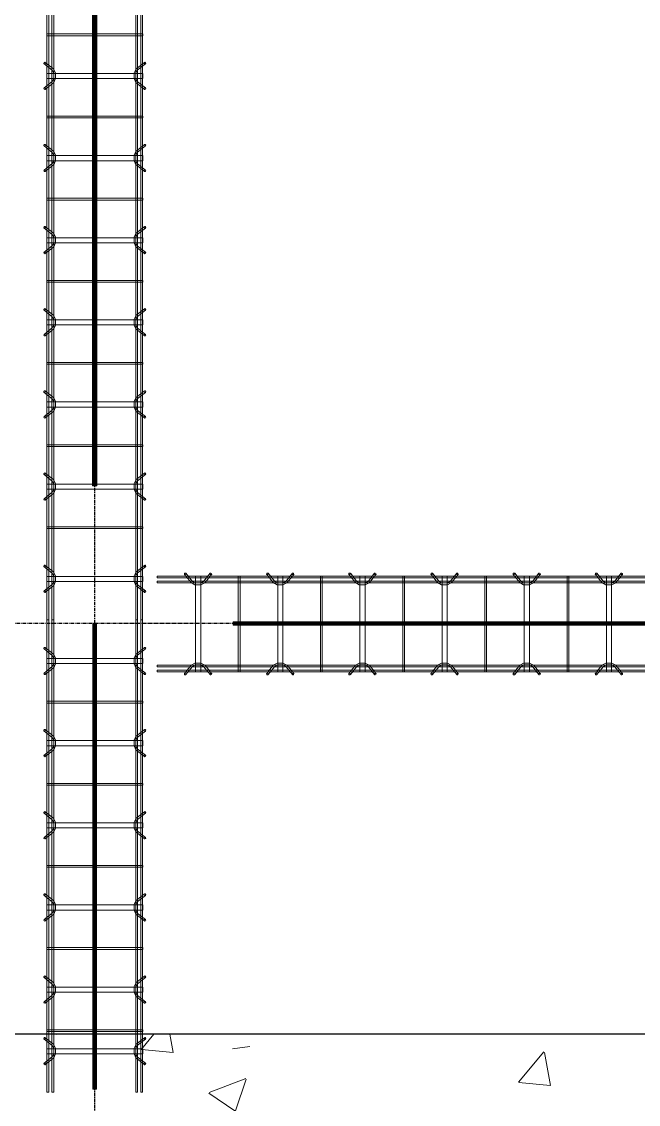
# Model space of a CAD drawing. Header units: inches. Extents: x -19229 to -222, y -6301 to 12387.
# Drawn here: x -3492 to -3401.9, y 11776.9 to 11935.1 of the extents above; entities that cross this region are included whole.
import ezdxf

# ---------------------------------------------------------------- set-up
doc = ezdxf.new("R2010")
doc.units = ezdxf.units.IN
doc.header["$MEASUREMENT"] = 0
doc.linetypes.add('Grid Line 1_2_', pattern=[0.875, 0.5, -0.125, 0.125, -0.125])
for name, color, linetype, lineweight in [('A-FLOR', 192, 'Continuous', 9), ('A-GENM', 13, 'Continuous', 9), ('A-WALL-PATT', 111, 'Continuous', 25), ('S-BEAM', 12, 'Continuous', 9), ('S-FNDN', 32, 'Continuous', 9), ('S-GRID', 1, 'Continuous', 9)]:
    doc.layers.add(name, color=color, linetype=linetype, lineweight=lineweight)

# ---------------------------------------------------------------- blocks, each defined once
blk = doc.blocks.new('Dowel bar assembly - Dowel bar assembly-1727324-SLAB ON GROUND JOINTS')
at = {"layer": 'S-BEAM'}
for p, q in [((229.48, 1.98), (0, 1.98)), ((0, 1.72), (229.48, 1.72)), ((143.87, 1.99), (143.87, -12.01)), ((144.13, 1.99), (143.87, 1.99)), ((143.87, 1.99), (144.13, 1.99)), ((144.13, -12.01), (144.13, 1.99)), ((148.02, 2.23), (148.97, 1.03)), ((149.18, 1.19), (148.23, 2.39)), ((149.63, 1.99), (149.63, -12.01)), ((150.38, 1.99), (149.63, 1.99)), ((149.63, 1.99), (150.38, 1.99)), ((150.38, -12.01), (150.38, 1.99)), ((151.76, 2.39), (150.81, 1.19)), ((151.01, 1.03), (151.96, 2.23)), ((155.87, 1.99), (155.87, -12.01)), ((156.13, 1.99), (155.87, 1.99)), ((155.87, 1.99), (156.13, 1.99)), ((156.13, -12.01), (156.13, 1.99)), ((160.02, 2.23), (160.97, 1.03)), ((161.18, 1.19), (160.23, 2.39)), ((161.63, 1.99), (161.63, -12.01)), ((162.38, 1.99), (161.63, 1.99)), ((161.63, 1.99), (162.38, 1.99)), ((162.38, -12.01), (162.38, 1.99)), ((163.76, 2.39), (162.81, 1.19)), ((163.01, 1.03), (163.96, 2.23)), ((167.87, 1.99), (167.87, -12.01)), ((168.13, 1.99), (167.87, 1.99)), ((167.87, 1.99), (168.13, 1.99)), ((168.13, -12.01), (168.13, 1.99)), ((172.02, 2.23), (172.97, 1.03)), ((173.18, 1.19), (172.23, 2.39)), ((173.63, 1.99), (173.63, -12.01)), ((174.38, 1.99), (173.63, 1.99)), ((173.63, 1.99), (174.38, 1.99)), ((174.38, -12.01), (174.38, 1.99)), ((175.76, 2.39), (174.81, 1.19)), ((175.01, 1.03), (175.96, 2.23)), ((179.87, 1.99), (179.87, -12.01)), ((180.13, 1.99), (179.87, 1.99)), ((179.87, 1.99), (180.13, 1.99)), ((180.13, -12.01), (180.13, 1.99)), ((184.02, 2.23), (184.97, 1.03)), ((185.18, 1.19), (184.23, 2.39)), ((185.63, 1.99), (185.63, -12.01)), ((186.38, 1.99), (185.63, 1.99)), ((185.63, 1.99), (186.38, 1.99)), ((186.38, -12.01), (186.38, 1.99)), ((187.76, 2.39), (186.81, 1.19)), ((187.01, 1.03), (187.96, 2.23)), ((191.87, 1.99), (191.87, -12.01)), ((192.13, 1.99), (191.87, 1.99)), ((191.87, 1.99), (192.13, 1.99)), ((192.13, -12.01), (192.13, 1.99)), ((196.02, 2.23), (196.97, 1.03)), ((197.18, 1.19), (196.23, 2.39)), ((197.63, 1.99), (197.63, -12.01)), ((198.38, 1.99), (197.63, 1.99)), ((197.63, 1.99), (198.38, 1.99)), ((198.38, -12.01), (198.38, 1.99)), ((199.76, 2.39), (198.81, 1.19)), ((199.01, 1.03), (199.96, 2.23)), ((203.87, 1.99), (203.87, -12.01)), ((204.13, 1.99), (203.87, 1.99)), ((203.87, 1.99), (204.13, 1.99)), ((204.13, -12.01), (204.13, 1.99)), ((208.02, 2.23), (208.97, 1.03)), ((209.18, 1.19), (208.23, 2.39)), ((209.63, 1.99), (209.63, -12.01)), ((210.38, 1.99), (209.63, 1.99)), ((209.63, 1.99), (210.38, 1.99)), ((210.38, -12.01), (210.38, 1.99)), ((211.76, 2.39), (210.81, 1.19)), ((211.01, 1.03), (211.96, 2.23)), ((215.87, 1.99), (215.87, -12.01)), ((216.13, 1.99), (215.87, 1.99)), ((215.87, 1.99), (216.13, 1.99)), ((216.13, -12.01), (216.13, 1.99)), ((221.5, 2.23), (222.45, 1.03)), ((222.66, 1.19), (221.71, 2.39)), ((223.11, 1.99), (223.11, -12.01)), ((223.86, 1.99), (223.11, 1.99)), ((223.11, 1.99), (223.86, 1.99)), ((223.86, -12.01), (223.86, 1.99)), ((225.24, 2.39), (224.29, 1.19)), ((224.49, 1.03), (225.44, 2.23)), ((229.48, 1.98), (229.48, 1.72)), ((229.48, 1.72), (229.48, 1.98)), ((229.48, 1.25), (0, 1.25)), ((0, 0.99), (229.48, 0.99)), ((229.48, 0.99), (229.48, 1.25)), ((229.48, 1.25), (229.48, 0.99)), ((229.48, -11.01), (0, -11.01)), ((148.97, -11.05), (148.02, -12.25)), ((151.96, -12.25), (151.01, -11.05)), ((160.97, -11.05), (160.02, -12.25)), ((163.96, -12.25), (163.01, -11.05)), ((172.97, -11.05), (172.02, -12.25)), ((175.96, -12.25), (175.01, -11.05)), ((184.97, -11.05), (184.02, -12.25)), ((187.96, -12.25), (187.01, -11.05)), ((196.97, -11.05), (196.02, -12.25)), ((199.96, -12.25), (199.01, -11.05)), ((208.97, -11.05), (208.02, -12.25)), ((211.96, -12.25), (211.01, -11.05)), ((222.45, -11.05), (221.5, -12.25)), ((225.44, -12.25), (224.49, -11.05)), ((229.48, -11.27), (229.48, -11.01)), ((229.48, -11.01), (229.48, -11.27)), ((0, -11.27), (229.48, -11.27)), ((229.48, -11.74), (0, -11.74)), ((0, -12), (229.48, -12)), ((144.13, -12.01), (143.87, -12.01)), ((143.87, -12.01), (144.13, -12.01)), ((148.23, -12.41), (149.18, -11.21)), ((150.38, -12.01), (149.63, -12.01)), ((149.63, -12.01), (150.38, -12.01)), ((150.81, -11.21), (151.76, -12.41)), ((156.13, -12.01), (155.87, -12.01)), ((155.87, -12.01), (156.13, -12.01)), ((160.23, -12.41), (161.18, -11.21)), ((162.38, -12.01), (161.63, -12.01)), ((161.63, -12.01), (162.38, -12.01)), ((162.81, -11.21), (163.76, -12.41)), ((168.13, -12.01), (167.87, -12.01)), ((167.87, -12.01), (168.13, -12.01)), ((172.23, -12.41), (173.18, -11.21)), ((174.38, -12.01), (173.63, -12.01)), ((173.63, -12.01), (174.38, -12.01)), ((174.81, -11.21), (175.76, -12.41)), ((180.13, -12.01), (179.87, -12.01)), ((179.87, -12.01), (180.13, -12.01)), ((184.23, -12.41), (185.18, -11.21)), ((186.38, -12.01), (185.63, -12.01)), ((185.63, -12.01), (186.38, -12.01)), ((186.81, -11.21), (187.76, -12.41)), ((192.13, -12.01), (191.87, -12.01)), ((191.87, -12.01), (192.13, -12.01)), ((196.23, -12.41), (197.18, -11.21)), ((198.38, -12.01), (197.63, -12.01)), ((197.63, -12.01), (198.38, -12.01)), ((198.81, -11.21), (199.76, -12.41)), ((204.13, -12.01), (203.87, -12.01)), ((203.87, -12.01), (204.13, -12.01)), ((208.23, -12.41), (209.18, -11.21)), ((210.38, -12.01), (209.63, -12.01)), ((209.63, -12.01), (210.38, -12.01)), ((210.81, -11.21), (211.76, -12.41)), ((216.13, -12.01), (215.87, -12.01)), ((215.87, -12.01), (216.13, -12.01)), ((221.71, -12.41), (222.66, -11.21)), ((223.86, -12.01), (223.11, -12.01)), ((223.11, -12.01), (223.86, -12.01)), ((224.29, -11.21), (225.24, -12.41)), ((229.48, -12), (229.48, -11.74)), ((229.48, -11.74), (229.48, -12))]:
    blk.add_line(p, q, dxfattribs=at)
at = {"layer": 'S-BEAM', "flags": 128}
for points in [[(148.97, 1.03), (149.53, 0.73), (150.39, 0.72), (150.97, 0.99), (151.01, 1.03)], [(149.18, 1.19), (149.62, 0.97), (150.38, 0.98), (150.81, 1.19)], [(160.97, 1.03), (161.53, 0.73), (162.39, 0.72), (162.97, 0.99), (163.01, 1.03)], [(161.18, 1.19), (161.62, 0.97), (162.38, 0.98), (162.81, 1.19)], [(172.97, 1.03), (173.53, 0.73), (174.39, 0.72), (174.97, 0.99), (175.01, 1.03)], [(173.18, 1.19), (173.62, 0.97), (174.38, 0.98), (174.81, 1.19)], [(184.97, 1.03), (185.53, 0.73), (186.39, 0.72), (186.97, 0.99), (187.01, 1.03)], [(185.18, 1.19), (185.62, 0.97), (186.38, 0.98), (186.81, 1.19)], [(196.97, 1.03), (197.53, 0.73), (198.39, 0.72), (198.97, 0.99), (199.01, 1.03)], [(197.18, 1.19), (197.62, 0.97), (198.38, 0.98), (198.81, 1.19)], [(208.97, 1.03), (209.53, 0.73), (210.39, 0.72), (210.97, 0.99), (211.01, 1.03)], [(209.18, 1.19), (209.62, 0.97), (210.38, 0.98), (210.81, 1.19)], [(222.45, 1.03), (223.01, 0.73), (223.87, 0.72), (224.45, 0.99), (224.49, 1.03)], [(222.66, 1.19), (223.1, 0.97), (223.86, 0.98), (224.29, 1.19)], [(148.97, -11.05), (149.53, -10.75), (150.39, -10.74), (150.97, -11.01), (151.01, -11.05)], [(149.18, -11.21), (149.62, -10.99), (150.38, -11), (150.81, -11.21)], [(160.97, -11.05), (161.53, -10.75), (162.39, -10.74), (162.97, -11.01), (163.01, -11.05)], [(161.18, -11.21), (161.62, -10.99), (162.38, -11), (162.81, -11.21)], [(172.97, -11.05), (173.53, -10.75), (174.39, -10.74), (174.97, -11.01), (175.01, -11.05)], [(173.18, -11.21), (173.62, -10.99), (174.38, -11), (174.81, -11.21)], [(184.97, -11.05), (185.53, -10.75), (186.39, -10.74), (186.97, -11.01), (187.01, -11.05)], [(185.18, -11.21), (185.62, -10.99), (186.38, -11), (186.81, -11.21)], [(196.97, -11.05), (197.53, -10.75), (198.39, -10.74), (198.97, -11.01), (199.01, -11.05)], [(197.18, -11.21), (197.62, -10.99), (198.38, -11), (198.81, -11.21)], [(208.97, -11.05), (209.53, -10.75), (210.39, -10.74), (210.97, -11.01), (211.01, -11.05)], [(209.18, -11.21), (209.62, -10.99), (210.38, -11), (210.81, -11.21)], [(222.45, -11.05), (223.01, -10.75), (223.87, -10.74), (224.45, -11.01), (224.49, -11.05)], [(222.66, -11.21), (223.1, -10.99), (223.86, -11), (224.29, -11.21)]]:
    blk.add_lwpolyline(points, dxfattribs=at)
at = {"layer": 'S-BEAM'}
for centre, major_axis, start_param, end_param in [((148.12, 2.31), (0.101, 0.08), 5.709265, 8.850858), ((148.12, 2.31), (0.101, 0.08), 2.567673, 5.709265), ((151.86, 2.31), (-0.101, 0.08), 3.715513, 6.857105), ((151.86, 2.31), (-0.101, 0.08), 0.57392, 3.715513), ((160.12, 2.31), (0.101, 0.08), 5.709265, 8.850858), ((160.12, 2.31), (0.101, 0.08), 2.567673, 5.709265), ((163.86, 2.31), (-0.101, 0.08), 3.715513, 6.857105), ((163.86, 2.31), (-0.101, 0.08), 0.57392, 3.715513), ((172.12, 2.31), (0.101, 0.08), 5.709265, 8.850858), ((172.12, 2.31), (0.101, 0.08), 2.567673, 5.709265), ((175.86, 2.31), (-0.101, 0.08), 3.715513, 6.857105), ((175.86, 2.31), (-0.101, 0.08), 0.57392, 3.715513), ((184.12, 2.31), (0.101, 0.08), 5.709265, 8.850858), ((184.12, 2.31), (0.101, 0.08), 2.567673, 5.709265), ((187.86, 2.31), (-0.101, 0.08), 3.715513, 6.857105), ((187.86, 2.31), (-0.101, 0.08), 0.57392, 3.715513), ((196.12, 2.31), (0.101, 0.08), 5.709265, 8.850858), ((196.12, 2.31), (0.101, 0.08), 2.567673, 5.709265), ((199.86, 2.31), (-0.101, 0.08), 3.715513, 6.857105), ((199.86, 2.31), (-0.101, 0.08), 0.57392, 3.715513), ((208.12, 2.31), (0.101, 0.08), 5.709265, 8.850858), ((208.12, 2.31), (0.101, 0.08), 2.567673, 5.709265), ((211.86, 2.31), (-0.101, 0.08), 3.715513, 6.857105), ((211.86, 2.31), (-0.101, 0.08), 0.57392, 3.715513), ((221.6, 2.31), (0.101, 0.08), 5.709265, 8.850858), ((221.6, 2.31), (0.101, 0.08), 2.567673, 5.709265), ((225.34, 2.31), (-0.101, 0.08), 3.715513, 6.857105), ((225.34, 2.31), (-0.101, 0.08), 0.57392, 3.715513), ((148.12, -12.33), (-0.101, 0.08), 3.715513, 6.857105), ((148.12, -12.33), (-0.101, 0.08), 0.57392, 3.715513), ((151.86, -12.33), (0.101, 0.08), 5.709265, 8.850858), ((151.86, -12.33), (0.101, 0.08), 2.567673, 5.709265), ((160.12, -12.33), (-0.101, 0.08), 3.715513, 6.857105), ((160.12, -12.33), (-0.101, 0.08), 0.57392, 3.715513), ((163.86, -12.33), (0.101, 0.08), 5.709265, 8.850858), ((163.86, -12.33), (0.101, 0.08), 2.567673, 5.709265), ((172.12, -12.33), (-0.101, 0.08), 3.715513, 6.857105), ((172.12, -12.33), (-0.101, 0.08), 0.57392, 3.715513), ((175.86, -12.33), (0.101, 0.08), 5.709265, 8.850858), ((175.86, -12.33), (0.101, 0.08), 2.567673, 5.709265), ((184.12, -12.33), (-0.101, 0.08), 3.715513, 6.857105), ((184.12, -12.33), (-0.101, 0.08), 0.57392, 3.715513), ((187.86, -12.33), (0.101, 0.08), 5.709265, 8.850858), ((187.86, -12.33), (0.101, 0.08), 2.567673, 5.709265), ((196.12, -12.33), (-0.101, 0.08), 3.715513, 6.857105), ((196.12, -12.33), (-0.101, 0.08), 0.57392, 3.715513), ((199.86, -12.33), (0.101, 0.08), 5.709265, 8.850858), ((199.86, -12.33), (0.101, 0.08), 2.567673, 5.709265), ((208.12, -12.33), (-0.101, 0.08), 3.715513, 6.857105), ((208.12, -12.33), (-0.101, 0.08), 0.57392, 3.715513), ((211.86, -12.33), (0.101, 0.08), 5.709265, 8.850858), ((211.86, -12.33), (0.101, 0.08), 2.567673, 5.709265), ((221.6, -12.33), (-0.101, 0.08), 3.715513, 6.857105), ((221.6, -12.33), (-0.101, 0.08), 0.57392, 3.715513), ((225.34, -12.33), (0.101, 0.08), 5.709265, 8.850858), ((225.34, -12.33), (0.101, 0.08), 2.567673, 5.709265)]:
    blk.add_ellipse(centre, major_axis=major_axis, ratio=0.816528, start_param=start_param, end_param=end_param, dxfattribs=at)
blk = doc.blocks.new('Dowel bar assembly - Dowel bar assembly-1726919-SLAB ON GROUND JOINTS')
at = {"layer": 'S-BEAM'}
for p, q in [((69, 1.98), (0, 1.98)), ((0, 1.98), (0, 1.72)), ((0, 1.72), (0, 1.98)), ((0, 1.72), (69, 1.72)), ((4.02, 2.23), (4.97, 1.03)), ((5.18, 1.19), (4.23, 2.39)), ((5.63, 1.99), (5.63, -12.01)), ((6.38, 1.99), (5.63, 1.99)), ((5.63, 1.99), (6.38, 1.99)), ((6.38, -12.01), (6.38, 1.99)), ((7.76, 2.39), (6.81, 1.19)), ((7.01, 1.03), (7.96, 2.23)), ((11.87, 1.99), (11.87, -12.01)), ((12.13, 1.99), (11.87, 1.99)), ((11.87, 1.99), (12.13, 1.99)), ((12.13, -12.01), (12.13, 1.99)), ((16.02, 2.23), (16.97, 1.03)), ((17.18, 1.19), (16.23, 2.39)), ((17.63, 1.99), (17.63, -12.01)), ((18.38, 1.99), (17.63, 1.99)), ((17.63, 1.99), (18.38, 1.99)), ((18.38, -12.01), (18.38, 1.99)), ((19.76, 2.39), (18.81, 1.19)), ((19.01, 1.03), (19.96, 2.23)), ((23.87, 1.99), (23.87, -12.01)), ((24.13, 1.99), (23.87, 1.99)), ((23.87, 1.99), (24.13, 1.99)), ((24.13, -12.01), (24.13, 1.99)), ((28.02, 2.23), (28.97, 1.03)), ((29.18, 1.19), (28.23, 2.39)), ((29.63, 1.99), (29.63, -12.01)), ((30.38, 1.99), (29.63, 1.99)), ((29.63, 1.99), (30.38, 1.99)), ((30.38, -12.01), (30.38, 1.99)), ((31.76, 2.39), (30.81, 1.19)), ((31.01, 1.03), (31.96, 2.23)), ((35.87, 1.99), (35.87, -12.01)), ((36.13, 1.99), (35.87, 1.99)), ((35.87, 1.99), (36.13, 1.99)), ((36.13, -12.01), (36.13, 1.99)), ((40.02, 2.23), (40.97, 1.03)), ((41.18, 1.19), (40.23, 2.39)), ((41.63, 1.99), (41.63, -12.01)), ((42.38, 1.99), (41.63, 1.99)), ((41.63, 1.99), (42.38, 1.99)), ((42.38, -12.01), (42.38, 1.99)), ((43.76, 2.39), (42.81, 1.19)), ((43.01, 1.03), (43.96, 2.23)), ((47.87, 1.99), (47.87, -12.01)), ((48.13, 1.99), (47.87, 1.99)), ((47.87, 1.99), (48.13, 1.99)), ((48.13, -12.01), (48.13, 1.99)), ((52.02, 2.23), (52.97, 1.03)), ((53.18, 1.19), (52.23, 2.39)), ((53.63, 1.99), (53.63, -12.01)), ((54.38, 1.99), (53.63, 1.99)), ((53.63, 1.99), (54.38, 1.99)), ((54.38, -12.01), (54.38, 1.99)), ((55.76, 2.39), (54.81, 1.19)), ((55.01, 1.03), (55.96, 2.23)), ((59.87, 1.99), (59.87, -12.01)), ((60.13, 1.99), (59.87, 1.99)), ((59.87, 1.99), (60.13, 1.99)), ((60.13, -12.01), (60.13, 1.99)), ((61.02, 2.23), (61.97, 1.03)), ((62.18, 1.19), (61.23, 2.39)), ((62.63, 1.99), (62.63, -12.01)), ((63.38, 1.99), (62.63, 1.99)), ((62.63, 1.99), (63.38, 1.99)), ((63.38, -12.01), (63.38, 1.99)), ((64.76, 2.39), (63.81, 1.19)), ((64.01, 1.03), (64.96, 2.23)), ((69, 1.98), (69, 1.72)), ((69, 1.72), (69, 1.98)), ((69, 1.25), (0, 1.25)), ((0, 0.99), (0, 1.25)), ((0, 1.25), (0, 0.99)), ((0, 0.99), (69, 0.99)), ((69, 0.99), (69, 1.25)), ((69, 1.25), (69, 0.99)), ((69, -11.01), (0, -11.01)), ((0, -11.27), (0, -11.01)), ((0, -11.01), (0, -11.27)), ((4.97, -11.05), (4.02, -12.25)), ((7.96, -12.25), (7.01, -11.05)), ((16.97, -11.05), (16.02, -12.25)), ((19.96, -12.25), (19.01, -11.05)), ((28.97, -11.05), (28.02, -12.25)), ((31.96, -12.25), (31.01, -11.05)), ((40.97, -11.05), (40.02, -12.25)), ((43.96, -12.25), (43.01, -11.05)), ((52.97, -11.05), (52.02, -12.25)), ((55.96, -12.25), (55.01, -11.05)), ((61.97, -11.05), (61.02, -12.25)), ((64.96, -12.25), (64.01, -11.05)), ((69, -11.27), (69, -11.01)), ((69, -11.01), (69, -11.27)), ((0, -11.27), (69, -11.27)), ((69, -11.74), (0, -11.74)), ((0, -12), (0, -11.74)), ((0, -11.74), (0, -12)), ((0, -12), (69, -12)), ((4.23, -12.41), (5.18, -11.21)), ((6.38, -12.01), (5.63, -12.01)), ((5.63, -12.01), (6.38, -12.01)), ((6.81, -11.21), (7.76, -12.41)), ((12.13, -12.01), (11.87, -12.01)), ((11.87, -12.01), (12.13, -12.01)), ((16.23, -12.41), (17.18, -11.21)), ((18.38, -12.01), (17.63, -12.01)), ((17.63, -12.01), (18.38, -12.01)), ((18.81, -11.21), (19.76, -12.41)), ((24.13, -12.01), (23.87, -12.01)), ((23.87, -12.01), (24.13, -12.01)), ((28.23, -12.41), (29.18, -11.21)), ((30.38, -12.01), (29.63, -12.01)), ((29.63, -12.01), (30.38, -12.01)), ((30.81, -11.21), (31.76, -12.41)), ((36.13, -12.01), (35.87, -12.01)), ((35.87, -12.01), (36.13, -12.01)), ((40.23, -12.41), (41.18, -11.21)), ((42.38, -12.01), (41.63, -12.01)), ((41.63, -12.01), (42.38, -12.01)), ((42.81, -11.21), (43.76, -12.41)), ((48.13, -12.01), (47.87, -12.01)), ((47.87, -12.01), (48.13, -12.01)), ((52.23, -12.41), (53.18, -11.21)), ((54.38, -12.01), (53.63, -12.01)), ((53.63, -12.01), (54.38, -12.01)), ((54.81, -11.21), (55.76, -12.41)), ((60.13, -12.01), (59.87, -12.01)), ((59.87, -12.01), (60.13, -12.01)), ((61.23, -12.41), (62.18, -11.21)), ((63.38, -12.01), (62.63, -12.01)), ((62.63, -12.01), (63.38, -12.01)), ((63.81, -11.21), (64.76, -12.41)), ((69, -12), (69, -11.74)), ((69, -11.74), (69, -12))]:
    blk.add_line(p, q, dxfattribs=at)
at = {"layer": 'S-BEAM', "flags": 128}
for points in [[(4.97, 1.03), (5.53, 0.73), (6.39, 0.72), (6.97, 0.99), (7.01, 1.03)], [(5.18, 1.19), (5.62, 0.97), (6.38, 0.98), (6.81, 1.19)], [(16.97, 1.03), (17.53, 0.73), (18.39, 0.72), (18.97, 0.99), (19.01, 1.03)], [(17.18, 1.19), (17.62, 0.97), (18.38, 0.98), (18.81, 1.19)], [(28.97, 1.03), (29.53, 0.73), (30.39, 0.72), (30.97, 0.99), (31.01, 1.03)], [(29.18, 1.19), (29.62, 0.97), (30.38, 0.98), (30.81, 1.19)], [(40.97, 1.03), (41.53, 0.73), (42.39, 0.72), (42.97, 0.99), (43.01, 1.03)], [(41.18, 1.19), (41.62, 0.97), (42.38, 0.98), (42.81, 1.19)], [(52.97, 1.03), (53.53, 0.73), (54.39, 0.72), (54.97, 0.99), (55.01, 1.03)], [(53.18, 1.19), (53.62, 0.97), (54.38, 0.98), (54.81, 1.19)], [(61.97, 1.03), (62.53, 0.73), (63.39, 0.72), (63.97, 0.99), (64.01, 1.03)], [(62.18, 1.19), (62.62, 0.97), (63.38, 0.98), (63.81, 1.19)], [(4.97, -11.05), (5.53, -10.75), (6.39, -10.74), (6.97, -11.01), (7.01, -11.05)], [(5.18, -11.21), (5.62, -10.99), (6.38, -11), (6.81, -11.21)], [(16.97, -11.05), (17.53, -10.75), (18.39, -10.74), (18.97, -11.01), (19.01, -11.05)], [(17.18, -11.21), (17.62, -10.99), (18.38, -11), (18.81, -11.21)], [(28.97, -11.05), (29.53, -10.75), (30.39, -10.74), (30.97, -11.01), (31.01, -11.05)], [(29.18, -11.21), (29.62, -10.99), (30.38, -11), (30.81, -11.21)], [(40.97, -11.05), (41.53, -10.75), (42.39, -10.74), (42.97, -11.01), (43.01, -11.05)], [(41.18, -11.21), (41.62, -10.99), (42.38, -11), (42.81, -11.21)], [(52.97, -11.05), (53.53, -10.75), (54.39, -10.74), (54.97, -11.01), (55.01, -11.05)], [(53.18, -11.21), (53.62, -10.99), (54.38, -11), (54.81, -11.21)], [(61.97, -11.05), (62.53, -10.75), (63.39, -10.74), (63.97, -11.01), (64.01, -11.05)], [(62.18, -11.21), (62.62, -10.99), (63.38, -11), (63.81, -11.21)]]:
    blk.add_lwpolyline(points, dxfattribs=at)
at = {"layer": 'S-BEAM'}
for centre, major_axis, start_param, end_param in [((4.12, 2.31), (0.101, 0.08), 5.709265, 8.850858), ((4.12, 2.31), (0.101, 0.08), 2.567673, 5.709265), ((7.86, 2.31), (-0.101, 0.08), 3.715513, 6.857105), ((7.86, 2.31), (-0.101, 0.08), 0.57392, 3.715513), ((16.12, 2.31), (0.101, 0.08), 5.709265, 8.850858), ((16.12, 2.31), (0.101, 0.08), 2.567673, 5.709265), ((19.86, 2.31), (-0.101, 0.08), 3.715513, 6.857105), ((19.86, 2.31), (-0.101, 0.08), 0.57392, 3.715513), ((28.12, 2.31), (0.101, 0.08), 5.709265, 8.850858), ((28.12, 2.31), (0.101, 0.08), 2.567673, 5.709265), ((31.86, 2.31), (-0.101, 0.08), 3.715513, 6.857105), ((31.86, 2.31), (-0.101, 0.08), 0.57392, 3.715513), ((40.12, 2.31), (0.101, 0.08), 5.709265, 8.850858), ((40.12, 2.31), (0.101, 0.08), 2.567673, 5.709265), ((43.86, 2.31), (-0.101, 0.08), 3.715513, 6.857105), ((43.86, 2.31), (-0.101, 0.08), 0.57392, 3.715513), ((52.12, 2.31), (0.101, 0.08), 5.709265, 8.850858), ((52.12, 2.31), (0.101, 0.08), 2.567673, 5.709265), ((55.86, 2.31), (-0.101, 0.08), 3.715513, 6.857105), ((55.86, 2.31), (-0.101, 0.08), 0.57392, 3.715513), ((61.12, 2.31), (0.101, 0.08), 5.709265, 8.850858), ((61.12, 2.31), (0.101, 0.08), 2.567673, 5.709265), ((64.86, 2.31), (-0.101, 0.08), 3.715513, 6.857105), ((64.86, 2.31), (-0.101, 0.08), 0.57392, 3.715513), ((4.12, -12.33), (-0.101, 0.08), 3.715513, 6.857105), ((4.12, -12.33), (-0.101, 0.08), 0.57392, 3.715513), ((7.86, -12.33), (0.101, 0.08), 5.709265, 8.850858), ((7.86, -12.33), (0.101, 0.08), 2.567673, 5.709265), ((16.12, -12.33), (-0.101, 0.08), 3.715513, 6.857105), ((16.12, -12.33), (-0.101, 0.08), 0.57392, 3.715513), ((19.86, -12.33), (0.101, 0.08), 5.709265, 8.850858), ((19.86, -12.33), (0.101, 0.08), 2.567673, 5.709265), ((28.12, -12.33), (-0.101, 0.08), 3.715513, 6.857105), ((28.12, -12.33), (-0.101, 0.08), 0.57392, 3.715513), ((31.86, -12.33), (0.101, 0.08), 5.709265, 8.850858), ((31.86, -12.33), (0.101, 0.08), 2.567673, 5.709265), ((40.12, -12.33), (-0.101, 0.08), 3.715513, 6.857105), ((40.12, -12.33), (-0.101, 0.08), 0.57392, 3.715513), ((43.86, -12.33), (0.101, 0.08), 5.709265, 8.850858), ((43.86, -12.33), (0.101, 0.08), 2.567673, 5.709265), ((52.12, -12.33), (-0.101, 0.08), 3.715513, 6.857105), ((52.12, -12.33), (-0.101, 0.08), 0.57392, 3.715513), ((55.86, -12.33), (0.101, 0.08), 5.709265, 8.850858), ((55.86, -12.33), (0.101, 0.08), 2.567673, 5.709265), ((61.12, -12.33), (-0.101, 0.08), 3.715513, 6.857105), ((61.12, -12.33), (-0.101, 0.08), 0.57392, 3.715513), ((64.86, -12.33), (0.101, 0.08), 5.709265, 8.850858), ((64.86, -12.33), (0.101, 0.08), 2.567673, 5.709265)]:
    blk.add_ellipse(centre, major_axis=major_axis, ratio=0.816528, start_param=start_param, end_param=end_param, dxfattribs=at)
blk = doc.blocks.new('Dowel bar assembly - Dowel bar assembly-1727826-SLAB ON GROUND JOINTS')
at = {"layer": 'S-BEAM'}
for p, q in [((159, 1.98), (0, 1.98)), ((0, 1.98), (0, 1.72)), ((0, 1.72), (0, 1.98)), ((0, 1.72), (159, 1.72)), ((4.02, 2.23), (4.97, 1.03)), ((5.18, 1.19), (4.23, 2.39)), ((5.63, 1.99), (5.63, -12.01)), ((6.38, 1.99), (5.63, 1.99)), ((5.63, 1.99), (6.38, 1.99)), ((6.38, -12.01), (6.38, 1.99)), ((7.76, 2.39), (6.81, 1.19)), ((7.01, 1.03), (7.96, 2.23)), ((11.87, 1.99), (11.87, -12.01)), ((12.13, 1.99), (11.87, 1.99)), ((11.87, 1.99), (12.13, 1.99)), ((12.13, -12.01), (12.13, 1.99)), ((16.02, 2.23), (16.97, 1.03)), ((17.18, 1.19), (16.23, 2.39)), ((17.63, 1.99), (17.63, -12.01)), ((18.38, 1.99), (17.63, 1.99)), ((17.63, 1.99), (18.38, 1.99)), ((18.38, -12.01), (18.38, 1.99)), ((19.76, 2.39), (18.81, 1.19)), ((19.01, 1.03), (19.96, 2.23)), ((23.87, 1.99), (23.87, -12.01)), ((24.13, 1.99), (23.87, 1.99)), ((23.87, 1.99), (24.13, 1.99)), ((24.13, -12.01), (24.13, 1.99)), ((28.02, 2.23), (28.97, 1.03)), ((29.18, 1.19), (28.23, 2.39)), ((29.63, 1.99), (29.63, -12.01)), ((30.38, 1.99), (29.63, 1.99)), ((29.63, 1.99), (30.38, 1.99)), ((30.38, -12.01), (30.38, 1.99)), ((31.76, 2.39), (30.81, 1.19)), ((31.01, 1.03), (31.96, 2.23)), ((35.87, 1.99), (35.87, -12.01)), ((36.13, 1.99), (35.87, 1.99)), ((35.87, 1.99), (36.13, 1.99)), ((36.13, -12.01), (36.13, 1.99)), ((40.02, 2.23), (40.97, 1.03)), ((41.18, 1.19), (40.23, 2.39)), ((41.63, 1.99), (41.63, -12.01)), ((42.38, 1.99), (41.63, 1.99)), ((41.63, 1.99), (42.38, 1.99)), ((42.38, -12.01), (42.38, 1.99)), ((43.76, 2.39), (42.81, 1.19)), ((43.01, 1.03), (43.96, 2.23)), ((47.87, 1.99), (47.87, -12.01)), ((48.13, 1.99), (47.87, 1.99)), ((47.87, 1.99), (48.13, 1.99)), ((48.13, -12.01), (48.13, 1.99)), ((52.02, 2.23), (52.97, 1.03)), ((53.18, 1.19), (52.23, 2.39)), ((53.63, 1.99), (53.63, -12.01)), ((54.38, 1.99), (53.63, 1.99)), ((53.63, 1.99), (54.38, 1.99)), ((54.38, -12.01), (54.38, 1.99)), ((55.76, 2.39), (54.81, 1.19)), ((55.01, 1.03), (55.96, 2.23)), ((59.87, 1.99), (59.87, -12.01)), ((60.13, 1.99), (59.87, 1.99)), ((59.87, 1.99), (60.13, 1.99)), ((60.13, -12.01), (60.13, 1.99)), ((64.02, 2.23), (64.97, 1.03)), ((65.18, 1.19), (64.23, 2.39)), ((65.63, 1.99), (65.63, -12.01)), ((66.38, 1.99), (65.63, 1.99)), ((65.63, 1.99), (66.38, 1.99)), ((66.38, -12.01), (66.38, 1.99)), ((67.76, 2.39), (66.81, 1.19)), ((67.01, 1.03), (67.96, 2.23)), ((159, 1.25), (0, 1.25)), ((0, 0.99), (0, 1.25)), ((0, 1.25), (0, 0.99)), ((0, 0.99), (159, 0.99)), ((159, -11.01), (0, -11.01)), ((0, -11.27), (0, -11.01)), ((0, -11.01), (0, -11.27)), ((4.97, -11.05), (4.02, -12.25)), ((7.96, -12.25), (7.01, -11.05)), ((16.97, -11.05), (16.02, -12.25)), ((19.96, -12.25), (19.01, -11.05)), ((28.97, -11.05), (28.02, -12.25)), ((31.96, -12.25), (31.01, -11.05)), ((40.97, -11.05), (40.02, -12.25)), ((43.96, -12.25), (43.01, -11.05)), ((52.97, -11.05), (52.02, -12.25)), ((55.96, -12.25), (55.01, -11.05)), ((64.97, -11.05), (64.02, -12.25)), ((67.96, -12.25), (67.01, -11.05)), ((0, -11.27), (159, -11.27)), ((159, -11.74), (0, -11.74)), ((0, -12), (0, -11.74)), ((0, -11.74), (0, -12)), ((0, -12), (159, -12)), ((4.23, -12.41), (5.18, -11.21)), ((6.38, -12.01), (5.63, -12.01)), ((5.63, -12.01), (6.38, -12.01)), ((6.81, -11.21), (7.76, -12.41)), ((12.13, -12.01), (11.87, -12.01)), ((11.87, -12.01), (12.13, -12.01)), ((16.23, -12.41), (17.18, -11.21)), ((18.38, -12.01), (17.63, -12.01)), ((17.63, -12.01), (18.38, -12.01)), ((18.81, -11.21), (19.76, -12.41)), ((24.13, -12.01), (23.87, -12.01)), ((23.87, -12.01), (24.13, -12.01)), ((28.23, -12.41), (29.18, -11.21)), ((30.38, -12.01), (29.63, -12.01)), ((29.63, -12.01), (30.38, -12.01)), ((30.81, -11.21), (31.76, -12.41)), ((36.13, -12.01), (35.87, -12.01)), ((35.87, -12.01), (36.13, -12.01)), ((40.23, -12.41), (41.18, -11.21)), ((42.38, -12.01), (41.63, -12.01)), ((41.63, -12.01), (42.38, -12.01)), ((42.81, -11.21), (43.76, -12.41)), ((48.13, -12.01), (47.87, -12.01)), ((47.87, -12.01), (48.13, -12.01)), ((52.23, -12.41), (53.18, -11.21)), ((54.38, -12.01), (53.63, -12.01)), ((53.63, -12.01), (54.38, -12.01)), ((54.81, -11.21), (55.76, -12.41)), ((60.13, -12.01), (59.87, -12.01)), ((59.87, -12.01), (60.13, -12.01)), ((64.23, -12.41), (65.18, -11.21)), ((66.38, -12.01), (65.63, -12.01)), ((65.63, -12.01), (66.38, -12.01)), ((66.81, -11.21), (67.76, -12.41))]:
    blk.add_line(p, q, dxfattribs=at)
at = {"layer": 'S-BEAM', "flags": 128}
for points in [[(4.97, 1.03), (5.53, 0.73), (6.39, 0.72), (6.97, 0.99), (7.01, 1.03)], [(5.18, 1.19), (5.62, 0.97), (6.38, 0.98), (6.81, 1.19)], [(16.97, 1.03), (17.53, 0.73), (18.39, 0.72), (18.97, 0.99), (19.01, 1.03)], [(17.18, 1.19), (17.62, 0.97), (18.38, 0.98), (18.81, 1.19)], [(28.97, 1.03), (29.53, 0.73), (30.39, 0.72), (30.97, 0.99), (31.01, 1.03)], [(29.18, 1.19), (29.62, 0.97), (30.38, 0.98), (30.81, 1.19)], [(40.97, 1.03), (41.53, 0.73), (42.39, 0.72), (42.97, 0.99), (43.01, 1.03)], [(41.18, 1.19), (41.62, 0.97), (42.38, 0.98), (42.81, 1.19)], [(52.97, 1.03), (53.53, 0.73), (54.39, 0.72), (54.97, 0.99), (55.01, 1.03)], [(53.18, 1.19), (53.62, 0.97), (54.38, 0.98), (54.81, 1.19)], [(64.97, 1.03), (65.53, 0.73), (66.39, 0.72), (66.97, 0.99), (67.01, 1.03)], [(65.18, 1.19), (65.62, 0.97), (66.38, 0.98), (66.81, 1.19)], [(4.97, -11.05), (5.53, -10.75), (6.39, -10.74), (6.97, -11.01), (7.01, -11.05)], [(5.18, -11.21), (5.62, -10.99), (6.38, -11), (6.81, -11.21)], [(16.97, -11.05), (17.53, -10.75), (18.39, -10.74), (18.97, -11.01), (19.01, -11.05)], [(17.18, -11.21), (17.62, -10.99), (18.38, -11), (18.81, -11.21)], [(28.97, -11.05), (29.53, -10.75), (30.39, -10.74), (30.97, -11.01), (31.01, -11.05)], [(29.18, -11.21), (29.62, -10.99), (30.38, -11), (30.81, -11.21)], [(40.97, -11.05), (41.53, -10.75), (42.39, -10.74), (42.97, -11.01), (43.01, -11.05)], [(41.18, -11.21), (41.62, -10.99), (42.38, -11), (42.81, -11.21)], [(52.97, -11.05), (53.53, -10.75), (54.39, -10.74), (54.97, -11.01), (55.01, -11.05)], [(53.18, -11.21), (53.62, -10.99), (54.38, -11), (54.81, -11.21)], [(64.97, -11.05), (65.53, -10.75), (66.39, -10.74), (66.97, -11.01), (67.01, -11.05)], [(65.18, -11.21), (65.62, -10.99), (66.38, -11), (66.81, -11.21)]]:
    blk.add_lwpolyline(points, dxfattribs=at)
at = {"layer": 'S-BEAM'}
for centre, major_axis, start_param, end_param in [((4.12, 2.31), (0.101, 0.08), 5.709265, 8.850858), ((4.12, 2.31), (0.101, 0.08), 2.567673, 5.709265), ((7.86, 2.31), (-0.101, 0.08), 3.715513, 6.857105), ((7.86, 2.31), (-0.101, 0.08), 0.57392, 3.715513), ((16.12, 2.31), (0.101, 0.08), 5.709265, 8.850858), ((16.12, 2.31), (0.101, 0.08), 2.567673, 5.709265), ((19.86, 2.31), (-0.101, 0.08), 3.715513, 6.857105), ((19.86, 2.31), (-0.101, 0.08), 0.57392, 3.715513), ((28.12, 2.31), (0.101, 0.08), 5.709265, 8.850858), ((28.12, 2.31), (0.101, 0.08), 2.567673, 5.709265), ((31.86, 2.31), (-0.101, 0.08), 3.715513, 6.857105), ((31.86, 2.31), (-0.101, 0.08), 0.57392, 3.715513), ((40.12, 2.31), (0.101, 0.08), 5.709265, 8.850858), ((40.12, 2.31), (0.101, 0.08), 2.567673, 5.709265), ((43.86, 2.31), (-0.101, 0.08), 3.715513, 6.857105), ((43.86, 2.31), (-0.101, 0.08), 0.57392, 3.715513), ((52.12, 2.31), (0.101, 0.08), 5.709265, 8.850858), ((52.12, 2.31), (0.101, 0.08), 2.567673, 5.709265), ((55.86, 2.31), (-0.101, 0.08), 3.715513, 6.857105), ((55.86, 2.31), (-0.101, 0.08), 0.57392, 3.715513), ((64.12, 2.31), (0.101, 0.08), 5.709265, 8.850858), ((64.12, 2.31), (0.101, 0.08), 2.567673, 5.709265), ((67.86, 2.31), (-0.101, 0.08), 3.715513, 6.857105), ((67.86, 2.31), (-0.101, 0.08), 0.57392, 3.715513), ((4.12, -12.33), (-0.101, 0.08), 3.715513, 6.857105), ((4.12, -12.33), (-0.101, 0.08), 0.57392, 3.715513), ((7.86, -12.33), (0.101, 0.08), 5.709265, 8.850858), ((7.86, -12.33), (0.101, 0.08), 2.567673, 5.709265), ((16.12, -12.33), (-0.101, 0.08), 3.715513, 6.857105), ((16.12, -12.33), (-0.101, 0.08), 0.57392, 3.715513), ((19.86, -12.33), (0.101, 0.08), 5.709265, 8.850858), ((19.86, -12.33), (0.101, 0.08), 2.567673, 5.709265), ((28.12, -12.33), (-0.101, 0.08), 3.715513, 6.857105), ((28.12, -12.33), (-0.101, 0.08), 0.57392, 3.715513), ((31.86, -12.33), (0.101, 0.08), 5.709265, 8.850858), ((31.86, -12.33), (0.101, 0.08), 2.567673, 5.709265), ((40.12, -12.33), (-0.101, 0.08), 3.715513, 6.857105), ((40.12, -12.33), (-0.101, 0.08), 0.57392, 3.715513), ((43.86, -12.33), (0.101, 0.08), 5.709265, 8.850858), ((43.86, -12.33), (0.101, 0.08), 2.567673, 5.709265), ((52.12, -12.33), (-0.101, 0.08), 3.715513, 6.857105), ((52.12, -12.33), (-0.101, 0.08), 0.57392, 3.715513), ((55.86, -12.33), (0.101, 0.08), 5.709265, 8.850858), ((55.86, -12.33), (0.101, 0.08), 2.567673, 5.709265), ((64.12, -12.33), (-0.101, 0.08), 3.715513, 6.857105), ((64.12, -12.33), (-0.101, 0.08), 0.57392, 3.715513), ((67.86, -12.33), (0.101, 0.08), 5.709265, 8.850858), ((67.86, -12.33), (0.101, 0.08), 2.567673, 5.709265)]:
    blk.add_ellipse(centre, major_axis=major_axis, ratio=0.816528, start_param=start_param, end_param=end_param, dxfattribs=at)

msp = doc.modelspace()

# ---------------------------------------------------------------- hatches: boundary and pattern name
at = {"layer": 'A-WALL-PATT', "lineweight": 9}
h = msp.add_hatch(dxfattribs=at)
h.set_pattern_fill('FP_1', color=256, style=0, pattern_type=2)
h.set_pattern_definition([(50, (0, 0), (55.0854, -4.81984), [5.76, -63.36]), (355, (0, 0), (-10.6557, 57.76853), [4.608, -50.688]), (100.451, (4.59, -0.4), (44.42947, 52.94866), [4.895, -53.848]), (46.184, (0, 15.36), (81.96444, -12.71212), [8.64, -95.04]), (96.636, (6.83, 14.3), (71.7815, 74.8124), [7.343, -80.772]), (351.184, (0, 15.36), (71.78195, 74.81243), [6.912, -76.032]), (21, (7.68, 11.52), (45.84207, -30.92146), [5.76, -63.36]), (326, (7.68, 11.52), (18.68706, 55.69148), [4.608, -50.688]), (71.451, (11.5, 8.943), (64.5289, 24.7701), [4.895, -53.848]), (37.5, (0, 0), (0.933895, 25.566816), [2.534, -47.539, 2.534, -48.922, -50.88]), (37.5, (0, 0), (0.933895, 25.566816), [-101.53, 2.534, -48.346]), (7.5, (0, 0), (20.20404, 30.2913), [2.534, -26.803, 2.534, -46.387, -19.392]), (7.5, (0, 0), (20.20404, 30.2913), [-78.259, 2.534, -16.858]), (327.5, (-17.126, 0), (40.997785, -1.732403), [2.534, -16.666, 2.534, -57.37, -79.488]), (327.5, (-17.126, 0), (40.997785, -1.732403), [-79.104, 2.534, -76.954]), (317.5, (-24.806, 0), (44.78888, 7.68784), [2.534, -22.426, 2.534, -37.248, -56.448]), (317.5, (-24.806, 0), (44.78888, 7.68784), [-64.742, 2.534, -53.914])])
h.paths.add_polyline_path([(-3154.32374, 11787.1894), (-3154.32374, 11775.1894), (-3755.32374, 11775.1894), (-3755.32374, 11787.1894), (-3743.32374, 11787.1894)], flags=0)

# ---------------------------------------------------------------- linework, layer by layer
at = {"layer": 'A-FLOR'}
for p, q in [((-3481.62193, 12077.1894), (-3481.62193, 11867.32522)), ((-3481.55996, 11867.32522), (-3481.55996, 12077.1894)), ((-3481.54169, 12077.1894), (-3481.54169, 11867.32522)), ((-3481.52059, 11867.32522), (-3481.52059, 12077.1894)), ((-3481.44817, 12077.1894), (-3481.44817, 11867.32522)), ((-3481.41062, 11867.32522), (-3481.41062, 12077.1894)), ((-3481.36792, 12077.1894), (-3481.36792, 11867.32522)), ((-3481.23686, 12077.1894), (-3481.23686, 11867.32522)), ((-3481.19931, 12077.1894), (-3481.19931, 11867.32522)), ((-3481.12689, 11867.32522), (-3481.12689, 12077.1894)), ((-3481.08692, 12077.1894), (-3481.08692, 11867.32522)), ((-3481.02555, 12077.1894), (-3481.02555, 11867.32522)), ((-3481.62193, 11867.32522), (-3481.02555, 11867.32522))]:
    msp.add_line(p, q, dxfattribs=at)
at = {"layer": 'A-GENM'}
for p, q in [((-3481.58036, 11867.32522), (-3481.58036, 12077.1894)), ((-3481.52059, 12077.1894), (-3481.52059, 11867.32522)), ((-3481.52059, 12077.1894), (-3481.52059, 11867.32522)), ((-3481.50273, 12077.1894), (-3481.50273, 11867.32522)), ((-3481.49348, 11867.32522), (-3481.49348, 12077.1894)), ((-3481.48122, 11867.32522), (-3481.48122, 12077.1894)), ((-3481.48122, 12077.1894), (-3481.48122, 11867.32522)), ((-3481.41585, 11867.32522), (-3481.41585, 12077.1894)), ((-3481.36718, 11867.32522), (-3481.36718, 12077.1894)), ((-3481.2803, 12077.1894), (-3481.2803, 11867.32522)), ((-3481.16626, 11867.32522), (-3481.16626, 12077.1894)), ((-3481.16626, 11867.32522), (-3481.16626, 12077.1894)), ((-3481.15869, 11867.32522), (-3481.15869, 12077.1894)), ((-3481.15717, 11867.32522), (-3481.15717, 12077.1894)), ((-3481.12689, 12077.1894), (-3481.12689, 11867.32522)), ((-3481.12689, 12077.1894), (-3481.12689, 11867.32522)), ((-3481.07181, 11867.32522), (-3481.07181, 12077.1894)), ((-3481.07029, 11867.32522), (-3481.07029, 12077.1894)), ((-3481.15717, 11867.32522), (-3481.58036, 11867.32522)), ((-3481.58036, 11867.32522), (-3481.15869, 11867.32522)), ((-3481.12689, 11867.32522), (-3481.52059, 11867.32522)), ((-3481.52059, 11867.32522), (-3481.48122, 11867.32522)), ((-3481.15869, 11867.32522), (-3481.50273, 11867.32522)), ((-3481.50273, 11867.32522), (-3481.41585, 11867.32522)), ((-3481.07181, 11867.32522), (-3481.49348, 11867.32522)), ((-3481.49348, 11867.32522), (-3481.07029, 11867.32522)), ((-3481.48122, 11867.32522), (-3481.16626, 11867.32522)), ((-3481.41585, 11867.32522), (-3481.07181, 11867.32522)), ((-3481.2803, 11867.32522), (-3481.36718, 11867.32522)), ((-3481.36718, 11867.32522), (-3481.15717, 11867.32522)), ((-3481.07029, 11867.32522), (-3481.2803, 11867.32522)), ((-3481.16626, 11867.32522), (-3481.12689, 11867.32522)), ((-3481.15869, 11847.1894), (-3481.58036, 11847.1894)), ((-3481.58036, 11847.1894), (-3481.15717, 11847.1894)), ((-3481.58036, 11779.14688), (-3481.58036, 11847.1894)), ((-3481.48122, 11847.1894), (-3481.52059, 11847.1894)), ((-3481.52059, 11847.1894), (-3481.12689, 11847.1894)), ((-3481.52059, 11847.1894), (-3481.52059, 11779.14688)), ((-3481.52059, 11847.1894), (-3481.52059, 11779.14688)), ((-3481.41585, 11847.1894), (-3481.50273, 11847.1894)), ((-3481.50273, 11847.1894), (-3481.15869, 11847.1894)), ((-3481.50273, 11847.1894), (-3481.50273, 11779.14688)), ((-3481.07029, 11847.1894), (-3481.49348, 11847.1894)), ((-3481.49348, 11847.1894), (-3481.07181, 11847.1894)), ((-3481.49348, 11779.14688), (-3481.49348, 11847.1894)), ((-3481.16626, 11847.1894), (-3481.48122, 11847.1894)), ((-3481.48122, 11779.14688), (-3481.48122, 11847.1894)), ((-3481.48122, 11847.1894), (-3481.48122, 11779.14688)), ((-3481.07181, 11847.1894), (-3481.41585, 11847.1894)), ((-3481.41585, 11779.14688), (-3481.41585, 11847.1894)), ((-3481.15717, 11847.1894), (-3481.36718, 11847.1894)), ((-3481.36718, 11847.1894), (-3481.2803, 11847.1894)), ((-3481.36718, 11779.14688), (-3481.36718, 11847.1894)), ((-3481.2803, 11847.1894), (-3481.07029, 11847.1894)), ((-3481.2803, 11847.1894), (-3481.2803, 11779.14688)), ((-3481.12689, 11847.1894), (-3481.16626, 11847.1894)), ((-3481.16626, 11779.14688), (-3481.16626, 11847.1894)), ((-3481.16626, 11779.14688), (-3481.16626, 11847.1894)), ((-3481.15869, 11779.14688), (-3481.15869, 11847.1894)), ((-3481.15717, 11779.14688), (-3481.15717, 11847.1894)), ((-3481.12689, 11847.1894), (-3481.12689, 11779.14688)), ((-3481.12689, 11847.1894), (-3481.12689, 11779.14688)), ((-3481.07181, 11779.14688), (-3481.07181, 11847.1894)), ((-3481.07029, 11779.14688), (-3481.07029, 11847.1894)), ((-3461.0811, 11847.23284), (-3461.0811, 11847.44285)), ((-3461.0811, 11847.44285), (-3461.0811, 11847.01965)), ((-3174.51868, 11847.44285), (-3461.0811, 11847.44285)), ((-3461.0811, 11847.01965), (-3461.0811, 11847.44133)), ((-3461.0811, 11847.44133), (-3461.0811, 11847.09729)), ((-3174.51868, 11847.44133), (-3461.0811, 11847.44133)), ((-3461.0811, 11846.99255), (-3461.0811, 11847.38625)), ((-3461.0811, 11847.38625), (-3461.0811, 11847.34688)), ((-3461.0811, 11847.38625), (-3174.51868, 11847.38625)), ((-3461.0811, 11847.38625), (-3174.51868, 11847.38625)), ((-3461.0811, 11846.93277), (-3461.0811, 11847.35597)), ((-3461.0811, 11847.35597), (-3461.0811, 11847.14596)), ((-3174.51868, 11847.35597), (-3461.0811, 11847.35597)), ((-3461.0811, 11847.01041), (-3461.0811, 11847.35445)), ((-3461.0811, 11847.35445), (-3461.0811, 11846.93277)), ((-3174.51868, 11847.35445), (-3461.0811, 11847.35445)), ((-3461.0811, 11847.34688), (-3461.0811, 11847.03192)), ((-3174.51868, 11847.34688), (-3461.0811, 11847.34688)), ((-3174.51868, 11847.34688), (-3461.0811, 11847.34688)), ((-3461.0811, 11847.14596), (-3461.0811, 11847.23284)), ((-3461.0811, 11847.23284), (-3174.51868, 11847.23284)), ((-3174.51868, 11847.14596), (-3461.0811, 11847.14596)), ((-3461.0811, 11847.09729), (-3461.0811, 11847.01041)), ((-3174.51868, 11847.09729), (-3461.0811, 11847.09729)), ((-3461.0811, 11847.03192), (-3461.0811, 11846.99255)), ((-3174.51868, 11847.03192), (-3461.0811, 11847.03192)), ((-3461.0811, 11847.03192), (-3174.51868, 11847.03192)), ((-3174.51868, 11847.01965), (-3461.0811, 11847.01965)), ((-3461.0811, 11847.01041), (-3174.51868, 11847.01041)), ((-3461.0811, 11846.99255), (-3174.51868, 11846.99255)), ((-3461.0811, 11846.99255), (-3174.51868, 11846.99255)), ((-3174.51868, 11846.93277), (-3461.0811, 11846.93277)), ((-3481.15717, 11779.14688), (-3481.58036, 11779.14688)), ((-3481.58036, 11779.14688), (-3481.15869, 11779.14688)), ((-3481.12689, 11779.14688), (-3481.52059, 11779.14688)), ((-3481.52059, 11779.14688), (-3481.48122, 11779.14688)), ((-3481.15869, 11779.14688), (-3481.50273, 11779.14688)), ((-3481.50273, 11779.14688), (-3481.41585, 11779.14688)), ((-3481.07181, 11779.14688), (-3481.49348, 11779.14688)), ((-3481.49348, 11779.14688), (-3481.07029, 11779.14688)), ((-3481.48122, 11779.14688), (-3481.16626, 11779.14688)), ((-3481.41585, 11779.14688), (-3481.07181, 11779.14688)), ((-3481.2803, 11779.14688), (-3481.36718, 11779.14688)), ((-3481.36718, 11779.14688), (-3481.15717, 11779.14688)), ((-3481.07029, 11779.14688), (-3481.2803, 11779.14688)), ((-3481.16626, 11779.14688), (-3481.12689, 11779.14688))]:
    msp.add_line(p, q, dxfattribs=at)
at = {"layer": 'S-FNDN', "lineweight": 25}
msp.add_line((-3154.32374, 11787.1894), (-3743.32374, 11787.1894), dxfattribs=at)
at = {"layer": 'S-GRID', "linetype": 'Grid Line 1_2_', "lineweight": 30}
for p, q in [((-3481.32374, 9772.6103), (-3481.32374, 12288.55505)), ((-1777.2452, 11847.1894), (-4038.05123, 11847.1894))]:
    msp.add_line(p, q, dxfattribs=at)

# ---------------------------------------------------------------- block references
at = {"layer": 'S-BEAM', "rotation": 269.9999999999998}
for name, p in [('Dowel bar assembly - Dowel bar assembly-1727324-SLAB ON GROUND JOINTS', (-3476.29866, 12077.1894)), ('Dowel bar assembly - Dowel bar assembly-1726919-SLAB ON GROUND JOINTS', (-3476.29866, 11847.70916))]:
    msp.add_blockref(name, p, dxfattribs=at)
at = {"layer": 'S-BEAM'}
msp.add_blockref('Dowel bar assembly - Dowel bar assembly-1727826-SLAB ON GROUND JOINTS', (-3472.22008, 11852.13419), dxfattribs=at)

doc.saveas('drawing.dxf')
